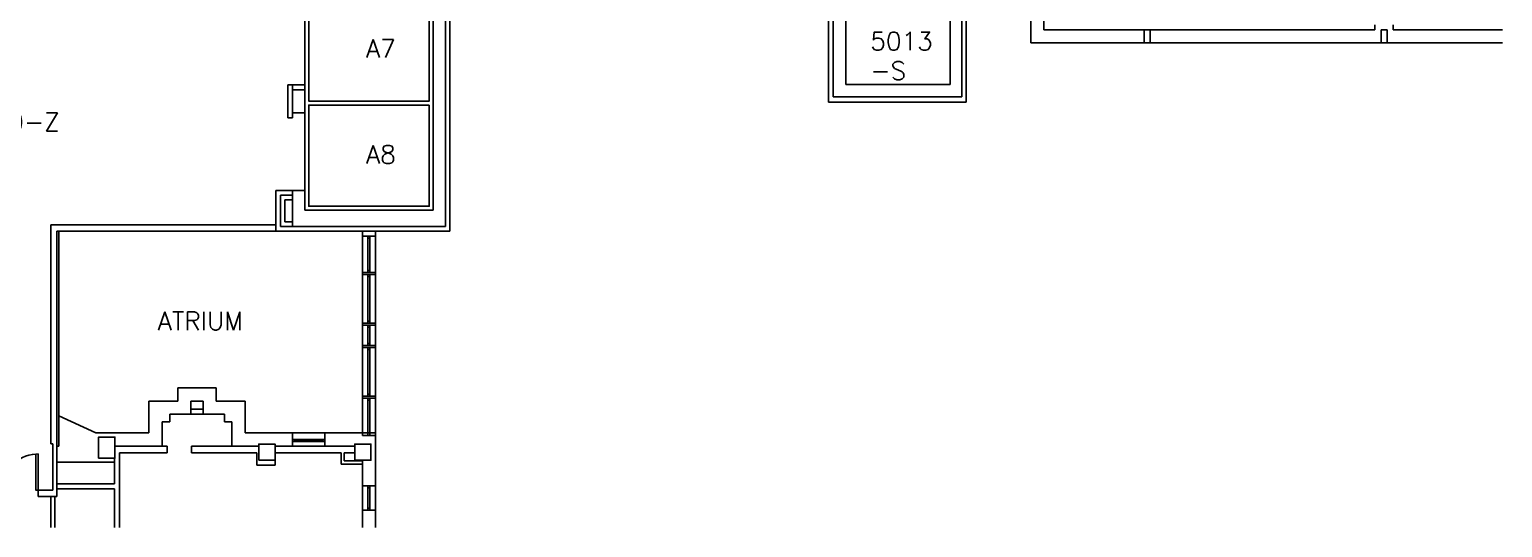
# Model space of a CAD drawing. Extents: x 2809 to 7228, y 18116 to 19837.
# Drawn here: x 5044 to 6499, y 18121 to 18614 of the extents above; entities that cross this region are included whole.
import ezdxf
from ezdxf.enums import TextEntityAlignment as Align

# ---------------------------------------------------------------- set-up
doc = ezdxf.new("R2010")
doc.units = 0
doc.header["$MEASUREMENT"] = 0
for name, color, linetype in [('ARDOOR', 7, 'CONTINUOUS'), ('ARROOMNO', 4, 'CONTINUOUS'), ('ARWALL', 7, 'CONTINUOUS'), ('COL', 14, 'CONTINUOUS'), ('EXWALL', 8, 'CONTINUOUS'), ('EXWINDOW', 8, 'CONTINUOUS'), ('TXT', 4, 'CONTINUOUS')]:
    doc.layers.add(name, color=color, linetype=linetype)
doc.styles.add('ROMANS', font='romans.shx', dxfattribs={"height": 18})

msp = doc.modelspace()

# ---------------------------------------------------------------- linework, layer by layer
at = {"layer": 'ARDOOR', "flags": 128}
msp.add_lwpolyline([(5016.1, 18158, -0.39805), (5050.1, 18193.9), (5052.1, 18194), (5052.1, 18158), (5050.1, 18158), (5050.1, 18193.9)], format="xyb", dxfattribs=at)
at = {"layer": 'ARWALL'}
for p, q in [((5287, 18420.3), (5064.7, 18420.3)), ((5064.7, 18204), (5064.7, 18420.3)), ((5287, 18414.3), (5070.7, 18414.3)), ((5070.7, 18152), (5070.7, 18414.3)), ((5203.2, 18238.2), (5215.2, 18238.2)), ((5203.2, 18233.2), (5215.2, 18233.2)), ((5064.7, 18204), (5066.7, 18204)), ((5066.7, 18204), (5066.7, 18158)), ((5127.5, 18164.5), (5127.5, 18189.7)), ((5179.7, 18195), (5132.5, 18195)), ((5132.5, 18121.2), (5132.5, 18195)), ((5179.7, 18201.7), (5174.7, 18201.7)), ((5179.7, 18195), (5179.7, 18201.7)), ((5243.7, 18201.7), (5203.7, 18201.7)), ((5203.7, 18195), (5203.7, 18201.7)), ((5268.2, 18195), (5203.7, 18195)), ((5268.2, 18183), (5268.2, 18195)), ((5351.5, 18195), (5286.2, 18195)), ((5351.5, 18184), (5351.5, 18195)), ((5354.5, 18187), (5354.5, 18195)), ((5365, 18195), (5354.5, 18195)), ((5286.2, 18183), (5268.2, 18183)), ((5286.2, 18187.7), (5286.2, 18183)), ((5372.5, 18184), (5351.5, 18184)), ((5372.5, 18187), (5354.5, 18187)), ((5127.5, 18164.5), (5070.7, 18164.5)), ((5127.5, 18159.5), (5070.7, 18159.5)), ((5127.5, 18121.2), (5127.5, 18159.5)), ((5052.1, 18152), (5052.1, 18158)), ((5052.1, 18152), (5052.1, 18158)), ((5052.1, 18152), (5052.1, 18158)), ((5052.1, 18158), (5066.7, 18158)), ((5070.7, 18152), (5052.1, 18152)), ((5064.7, 18121.2), (5064.7, 18152)), ((5068.7, 18121.2), (5068.7, 18152))]:
    msp.add_line(p, q, dxfattribs=at)
at = {"layer": 'COL'}
for points in [[(5112, 18189.7), (5112, 18210.7), (5128, 18210.7), (5128, 18189.7)], [(5270.2, 18187.7), (5270.2, 18203.7), (5286.2, 18203.7), (5286.2, 18187.7)], [(5365, 18187.7), (5365, 18203.7), (5381, 18203.7), (5381, 18187.7)]]:
    msp.add_lwpolyline(points, close=True, dxfattribs=at)
at = {"layer": 'EXWALL'}
for p, q in [((5833, 18541.7), (5833, 18821.2)), ((5837.5, 18547), (5837.5, 18825.7)), ((5850, 18559), (5850, 18825.7)), ((5953, 18559), (5953, 18678.2)), ((5454.5, 18658.8), (5454.5, 18418.8)), ((5459, 18663.3), (5459, 18414.3)), ((5964.5, 18547), (5964.5, 18666.2)), ((5969, 18661.7), (5969, 18541.7)), ((6032.7, 18661.7), (6032.7, 18600.2)), ((6045.7, 18661.7), (6045.7, 18613.2)), ((5442.5, 18646.8), (5442.5, 18434.8)), ((5442.5, 18646.8), (5442.5, 18542.8)), ((5315.5, 18630.8), (5315.5, 18553.8)), ((6045.7, 18613.2), (6372.7, 18613.2)), ((6144.7, 18613.2), (6144.7, 18600.2)), ((6150.7, 18613.2), (6150.7, 18600.2)), ((6372.7, 18618.2), (6372.7, 18613.2)), ((6378.7, 18613.2), (6384.7, 18613.2)), ((6378.7, 18613.2), (6378.7, 18600.2)), ((6384.7, 18613.2), (6384.7, 18600.2)), ((6390.7, 18618.2), (6390.7, 18613.2)), ((6390.7, 18613.2), (6498.7, 18613.2)), ((6032.7, 18600.2), (6498.7, 18600.2)), ((5299, 18558.8), (5299, 18526.3)), ((5303.5, 18558.8), (5303.5, 18526.3)), ((5315.5, 18553.8), (5303.5, 18553.8)), ((5303.5, 18531.3), (5303.5, 18553.8)), ((5315.5, 18531.3), (5315.5, 18553.8)), ((5850, 18559), (5953, 18559)), ((5442.5, 18538.8), (5442.5, 18434.8)), ((5833, 18541.7), (5969, 18541.7)), ((5837.5, 18547), (5964.5, 18547)), ((5315.5, 18531.3), (5303.5, 18531.3)), ((5315.5, 18531.3), (5315.5, 18454.3)), ((5287, 18454.3), (5287, 18414.3)), ((5303.5, 18454.3), (5315.5, 18454.3)), ((5303.5, 18454.3), (5303.5, 18418.8)), ((5303.5, 18445.3), (5303.5, 18454.3)), ((5315.5, 18434.8), (5315.5, 18454.3)), ((5291.5, 18449.8), (5291.5, 18418.8)), ((5296, 18445.3), (5296, 18423.3)), ((5296, 18423.3), (5296, 18445.3)), ((5296, 18445.3), (5303.5, 18445.3)), ((5296, 18423.3), (5303.5, 18423.3)), ((5303.5, 18418.8), (5303.5, 18423.3)), ((5315.5, 18434.8), (5442.5, 18434.8)), ((5315.5, 18434.8), (5321.5, 18434.8)), ((5367, 18434.8), (5442.5, 18434.8)), ((5303.5, 18418.8), (5372.5, 18418.8)), ((5372.5, 18418.8), (5454.5, 18418.8)), ((5372.5, 18212.2), (5372.5, 18414.3)), ((5385.5, 18414.3), (5459, 18414.3)), ((5385.5, 18212.2), (5385.5, 18414.3)), ((5190.2, 18246.2), (5190.2, 18259.2)), ((5190.2, 18259.2), (5228.2, 18259.2)), ((5228.2, 18246.2), (5228.2, 18259.2)), ((5372.5, 18212.2), (5372.5, 18259.2)), ((5385.5, 18212.2), (5385.5, 18259.2)), ((5190.2, 18246.2), (5161.7, 18246.2)), ((5161.7, 18214.7), (5161.7, 18246.2)), ((5203.2, 18233.2), (5182.2, 18233.2)), ((5182.2, 18225.7), (5182.2, 18233.2)), ((5203.2, 18246.2), (5215.2, 18246.2)), ((5203.2, 18233.2), (5203.2, 18246.2)), ((5215.2, 18233.2), (5215.2, 18246.2)), ((5215.2, 18233.2), (5236.2, 18233.2)), ((5228.2, 18246.2), (5256.7, 18246.2)), ((5236.2, 18225.7), (5236.2, 18233.2)), ((5256.7, 18214.7), (5256.7, 18246.2)), ((5174.7, 18201.7), (5174.7, 18225.7)), ((5182.2, 18225.7), (5174.7, 18225.7)), ((5236.2, 18225.7), (5243.7, 18225.7)), ((5243.7, 18201.7), (5243.7, 18225.7)), ((5161.7, 18214.7), (5109.1, 18214.7)), ((5256.7, 18214.7), (5385.5, 18214.7)), ((5256.7, 18214.7), (5385.5, 18214.7)), ((5303.5, 18214.7), (5303.5, 18201.7)), ((5305.5, 18208.2), (5303.5, 18208.2)), ((5305.5, 18206.2), (5303.5, 18206.2)), ((5333.5, 18208.2), (5305.5, 18208.2)), ((5305.5, 18208.2), (5305.5, 18206.2)), ((5333.5, 18207.2), (5305.5, 18207.2)), ((5333.5, 18206.2), (5305.5, 18206.2)), ((5335.5, 18208.2), (5333.5, 18208.2)), ((5333.5, 18208.2), (5333.5, 18206.2)), ((5335.5, 18206.2), (5333.5, 18206.2)), ((5335.5, 18214.7), (5335.5, 18201.7)), ((5335.5, 18208), (5335.5, 18201.7)), ((5385.5, 18212.2), (5372.5, 18212.2)), ((5385.5, 18212.2), (5372.5, 18212.2)), ((5385.5, 18212.2), (5385.5, 18185.4)), ((5385.5, 18121.2), (5385.5, 18208)), ((5070.7, 18201.7), (5072.7, 18201.7)), ((5128, 18201.7), (5174.7, 18201.7)), ((5243.7, 18201.7), (5270.2, 18201.7)), ((5243.7, 18201.7), (5270.2, 18201.7)), ((5286.2, 18201.7), (5365, 18201.7)), ((5127.5, 18185.7), (5070.7, 18185.7)), ((5372.5, 18121.2), (5372.5, 18187.7))]:
    msp.add_line(p, q, dxfattribs=at)
at = {"layer": 'EXWALL', "linetype": 'CONTINUOUS'}
for p, q in [((5299, 18558.8), (5303.5, 18558.8)), ((5315.5, 18558.8), (5299.5, 18558.8)), ((5303.5, 18526.3), (5299, 18526.3)), ((5303.5, 18454.3), (5287, 18454.3)), ((5303.5, 18449.8), (5291.5, 18449.8)), ((5303.5, 18445.3), (5296, 18445.3)), ((5303.5, 18423.3), (5296, 18423.3)), ((5072.7, 18414.3), (5072.7, 18201.7)), ((5459, 18414.3), (5287, 18414.3)), ((5454.5, 18418.8), (5291.5, 18418.8)), ((5072.7, 18231.7), (5109.1, 18214.7))]:
    msp.add_line(p, q, dxfattribs=at)
at = {"layer": 'EXWALL'}
for points in [[(5319.5, 18642.8), (5438.5, 18642.8), (5438.5, 18542.8), (5319.5, 18542.8)], [(5438.5, 18538.8), (5319.5, 18538.8), (5319.5, 18438.8), (5438.5, 18438.8)]]:
    msp.add_lwpolyline(points, close=True, dxfattribs=at)
at = {"layer": 'EXWINDOW'}
for p, q in [((5372.5, 18409.3), (5385.5, 18409.3)), ((5378, 18407.3), (5378, 18409.3)), ((5380, 18407.3), (5378, 18407.3)), ((5378, 18407.3), (5378, 18375.3)), ((5380, 18407.3), (5380, 18409.3)), ((5380, 18407.3), (5380, 18375.3)), ((5372.5, 18373.3), (5385.5, 18373.3)), ((5372.5, 18371.3), (5385.5, 18371.3)), ((5380, 18375.3), (5378, 18375.3)), ((5378, 18375.3), (5378, 18373.3)), ((5378, 18369.3), (5378, 18371.3)), ((5378, 18369.3), (5380, 18369.3)), ((5378, 18325.2), (5378, 18369.3)), ((5380, 18375.3), (5380, 18373.3)), ((5380, 18369.3), (5380, 18371.3)), ((5380, 18325.2), (5380, 18369.3)), ((5378, 18325.2), (5378, 18323.2)), ((5378, 18319.2), (5378, 18321.2)), ((5380, 18325.2), (5380, 18323.2)), ((5380, 18319.2), (5380, 18321.2)), ((5378, 18319.2), (5378, 18303.2)), ((5380, 18319.2), (5380, 18303.2)), ((5378, 18303.2), (5378, 18301.2)), ((5378, 18297.2), (5378, 18299.2)), ((5378, 18297.2), (5380, 18297.2)), ((5378, 18253.1), (5378, 18297.2)), ((5380, 18303.2), (5380, 18301.2)), ((5380, 18297.2), (5380, 18299.2)), ((5380, 18253.1), (5380, 18297.2)), ((5385.5, 18251.1), (5372.5, 18251.1)), ((5385.5, 18251.1), (5372.5, 18251.1)), ((5385.5, 18249.1), (5372.5, 18249.1)), ((5385.5, 18249.1), (5372.5, 18249.1)), ((5378, 18253.1), (5378, 18259.2)), ((5378, 18253.1), (5378, 18251.1)), ((5378, 18253.1), (5378, 18251.1)), ((5378, 18247.1), (5378, 18249.1)), ((5378, 18247.1), (5378, 18249.1)), ((5380, 18247.1), (5378, 18247.1)), ((5380, 18247.1), (5378, 18247.1)), ((5378, 18247.1), (5378, 18212.2)), ((5378, 18247.1), (5378, 18212.2)), ((5380, 18253.1), (5380, 18259.2)), ((5380, 18253.1), (5380, 18251.1)), ((5380, 18253.1), (5380, 18251.1)), ((5380, 18247.1), (5380, 18249.1)), ((5380, 18247.1), (5380, 18249.1)), ((5380, 18247.1), (5380, 18212.2)), ((5380, 18247.1), (5380, 18212.2)), ((5385.5, 18162.5), (5372.5, 18162.5)), ((5378, 18162.5), (5378, 18160.5)), ((5378, 18162.5), (5378, 18160.5)), ((5380, 18160.5), (5378, 18160.5)), ((5378, 18160.5), (5378, 18140.5)), ((5380, 18162.5), (5380, 18160.5)), ((5380, 18160.5), (5380, 18140.5)), ((5385.5, 18138.5), (5372.5, 18138.5)), ((5380, 18140.5), (5378, 18140.5)), ((5378, 18140.5), (5378, 18138.5)), ((5380, 18140.5), (5380, 18138.5))]:
    msp.add_line(p, q, dxfattribs=at)
at = {"layer": 'EXWINDOW', "linetype": 'CONTINUOUS'}
for p, q in [((5372.5, 18323.2), (5385.5, 18323.2)), ((5372.5, 18321.2), (5385.5, 18321.2)), ((5378, 18325.2), (5380, 18325.2)), ((5378, 18319.2), (5380, 18319.2)), ((5372.5, 18301.2), (5385.5, 18301.2)), ((5372.5, 18299.2), (5385.5, 18299.2)), ((5378, 18303.2), (5380, 18303.2)), ((5378, 18303.2), (5380, 18303.2)), ((5378, 18253.1), (5380, 18253.1)), ((5378, 18253.1), (5380, 18253.1))]:
    msp.add_line(p, q, dxfattribs=at)

# ---------------------------------------------------------------- texts
at = {"layer": 'ARROOMNO', "style": 'ROMANS'}
for s, p in [('5013', (5874.2, 18593)), ('A7', (5376.2, 18585.8)), ('-S', (5874.2, 18563.9)), ('BT5000-Z', (4947.9, 18513.1)), ('A8', (5376.2, 18481))]:
    msp.add_text(s, height=18, dxfattribs=at).set_placement(p)
at = {"layer": 'TXT', "style": 'ROMANS'}
msp.add_text('ATRIUM', height=18, dxfattribs=at).set_placement((5212.5, 18316.3), align=Align.CENTER)

doc.saveas('drawing.dxf')
